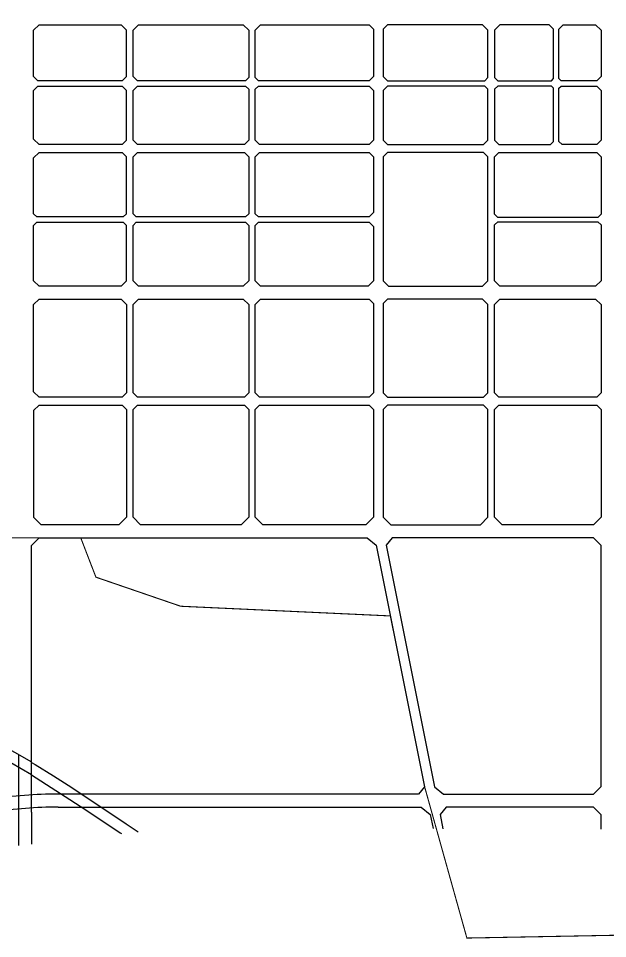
# Model space of a CAD drawing. Header units: millimetres. Extents: x 19715 to 35549, y 3563 to 14826.
# Drawn here: x 24402 to 27119, y 5469 to 9712 of the extents above; entities that cross this region are included whole.
import ezdxf

# ---------------------------------------------------------------- set-up
doc = ezdxf.new("R2010")
doc.units = ezdxf.units.MM
doc.linetypes.add('BORDER', pattern=[44.45, 12.7, -6.35, 12.7, -6.35, 0, -6.35])
doc.layers.add('0000边界', color=5, linetype='Continuous', lineweight=0)
doc.layers.add('RD-红线', color=7, linetype='Continuous')

msp = doc.modelspace()

# ---------------------------------------------------------------- linework, layer by layer
at = {"layer": '0000边界', "linetype": 'BORDER', "ltscale": 5, "const_width": 5}
msp.add_lwpolyline([(21587.2, 9725.7), (21620.2, 9694.3), (21734.5, 9643.1), (21734.5, 8162.9), (22590, 7880.1), (24215.7, 7317.2), (24497.4, 7317.2), (24689.8, 7317.2), (24759.8, 7135.6), (25150.6, 7001.5), (26117.3, 6956.9), (26275.3, 6169.5), (26470.3, 5471.5), (27485.8, 5490.6)], dxfattribs=at)
at = {"layer": 'RD-红线'}
for p, q in [((24900.9, 9657.2), (24875.9, 9682.2)), ((24900.9, 9444.2), (24900.9, 9657.2)), ((24880.9, 9424.2), (24900.9, 9444.2)), ((24900.9, 9380.2), (24880.9, 9400.2)), ((24900.9, 9150.2), (24900.9, 9380.2)), ((24880.9, 9130.2), (24900.9, 9150.2)), ((24900.9, 9074.2), (24880.9, 9094.2)), ((24900.9, 8811.7), (24900.9, 9074.2)), ((24885.9, 8796.7), (24900.9, 8811.7)), ((24900.9, 8757.7), (24885.9, 8772.7)), ((24900.9, 8502.2), (24900.9, 8757.7)), ((24875.9, 8477.2), (24900.9, 8502.2)), ((24875.9, 8417.2), (24900.9, 8392.2)), ((24900.9, 8392.2), (24900.9, 7985.2)), ((24900.9, 7985.2), (24880.9, 7965.2)), ((24497.4, 7929.2), (24472.4, 7904.2)), ((24472.4, 7904.2), (24472.4, 7412.2)), ((24497.4, 7929.2), (24880.9, 7929.2)), ((24880.9, 7929.2), (24900.9, 7909.2)), ((24900.9, 7909.2), (24900.9, 7412.2)), ((24930.9, 7909.2), (24950.9, 7929.2)), ((24930.9, 7412.2), (24930.9, 7909.2)), ((24950.9, 7929.2), (25444.4, 7929.2)), ((25444.4, 7929.2), (25464.4, 7909.2)), ((25464.4, 7909.2), (25464.4, 7412.2)), ((25494.4, 7909.2), (25514.4, 7929.2)), ((25494.4, 7412.2), (25494.4, 7909.2)), ((25514.4, 7929.2), (26019.4, 7929.2)), ((26019.4, 7929.2), (26039.4, 7909.2)), ((26039.4, 7909.2), (26039.4, 7412.2)), ((26104.4, 7929.2), (26084.4, 7909.2)), ((26084.4, 7909.2), (26084.4, 7412.2)), ((26547.4, 7929.2), (26104.4, 7929.2)), ((26567.4, 7909.2), (26547.4, 7929.2)), ((26567.4, 7412.2), (26567.4, 7909.2)), ((26597.4, 7909.2), (26617.4, 7929.2)), ((26597.4, 7412.2), (26597.4, 7909.2)), ((26617.4, 7929.2), (27068.9, 7929.2)), ((27068.9, 7929.2), (27088.9, 7909.2)), ((27088.9, 7909.2), (27088.9, 7412.2)), ((24472.4, 7412.2), (24507.4, 7377.2)), ((24900.9, 7412.2), (24865.9, 7377.2)), ((24965.9, 7377.2), (24930.9, 7412.2)), ((25464.4, 7412.2), (25429.4, 7377.2)), ((25529.4, 7377.2), (25494.4, 7412.2)), ((26004.4, 7377.2), (26039.4, 7412.2)), ((26084.4, 7412.2), (26119.4, 7377.2)), ((26567.4, 7412.2), (26532.4, 7377.2)), ((26632.4, 7377.2), (26597.4, 7412.2)), ((27053.9, 7377.2), (27088.9, 7412.2)), ((24865.9, 7377.2), (24507.4, 7377.2)), ((25429.4, 7377.2), (24965.9, 7377.2)), ((26004.4, 7377.2), (25529.4, 7377.2)), ((26119.4, 7377.2), (26532.4, 7377.2)), ((27053.9, 7377.2), (26632.4, 7377.2)), ((24402.4, 6317.5), (24402.4, 5898.1))]:
    msp.add_line(p, q, dxfattribs=at)
at = {"layer": 'RD-红线', "flags": 128}
for points in [[(24880.9, 9424.2), (24492.4, 9424.2), (24472.4, 9444.2), (24472.4, 9657.2), (24497.4, 9682.2), (24875.9, 9682.2)], [(24880.9, 9130.2), (24497.4, 9130.2), (24472.4, 9155.2), (24472.4, 9380.2), (24492.4, 9400.2), (24880.9, 9400.2)], [(24885.9, 8796.7), (24487.4, 8796.7), (24472.4, 8811.7), (24472.4, 9069.2), (24497.4, 9094.2), (24880.9, 9094.2)], [(24875.9, 8477.2), (24497.4, 8477.2), (24472.4, 8502.2), (24472.4, 8757.7), (24487.4, 8772.7), (24885.9, 8772.7)], [(24880.9, 7965.2), (24497.4, 7965.2), (24472.4, 7990.2), (24472.4, 8392.2), (24497.4, 8417.2), (24875.9, 8417.2)]]:
    msp.add_lwpolyline(points, dxfattribs=at)
for points in [[(25464.4, 9657.2), (25464.4, 9439.2), (25449.4, 9424.2), (24950.9, 9424.2), (24930.9, 9444.2), (24930.9, 9657.2), (24955.9, 9682.2), (25439.4, 9682.2)], [(25494.4, 9439.2), (25494.4, 9657.2), (25519.4, 9682.2), (26019.4, 9682.3), (26039.4, 9662.3), (26039.4, 9444.3), (26019.4, 9424.3), (25509.4, 9424.2)], [(26567.4, 9657.3), (26542.4, 9682.3), (26104.4, 9682.3), (26084.4, 9662.3), (26084.4, 9444.3), (26104.4, 9424.3), (26552.4, 9424.3), (26567.4, 9439.3)], [(26622.4, 9682.3), (26597.4, 9657.3), (26597.4, 9439.3), (26612.4, 9424.3), (26860.4, 9424.3), (26870.4, 9434.3), (26870.4, 9662.3), (26850.4, 9682.3)], [(27088.9, 9657.3), (27088.9, 9444.3), (27068.9, 9424.3), (26904.4, 9424.3), (26894.4, 9434.3), (26894.4, 9662.3), (26914.4, 9682.3), (27063.9, 9682.3)], [(24950.9, 9400.2), (25449.4, 9400.2), (25464.4, 9385.2), (25464.4, 9150.2), (25444.4, 9130.2), (24950.9, 9130.2), (24930.9, 9150.2), (24930.9, 9380.2)], [(25494.4, 9150.2), (25494.4, 9385.2), (25509.4, 9400.2), (26019.4, 9400.3), (26039.4, 9380.3), (26039.4, 9150.3), (26019.4, 9130.3), (25514.4, 9130.2)], [(26567.4, 9385.3), (26552.4, 9400.3), (26104.4, 9400.3), (26084.4, 9380.3), (26084.4, 9150.3), (26104.4, 9130.3), (26547.4, 9130.3), (26567.4, 9150.3)], [(26612.4, 9400.3), (26597.4, 9385.3), (26597.4, 9150.3), (26617.4, 9130.3), (26855.4, 9130.3), (26870.4, 9145.3), (26870.4, 9390.3), (26860.4, 9400.3)], [(26904.4, 9400.3), (27068.9, 9400.3), (27088.9, 9380.3), (27088.9, 9150.3), (27068.9, 9130.3), (26909.4, 9130.3), (26894.4, 9145.3), (26894.4, 9390.3)], [(24945.9, 8796.7), (24930.9, 8811.7), (24930.9, 9074.2), (24950.9, 9094.2), (25444.4, 9094.2), (25464.4, 9074.2), (25464.4, 8811.7), (25449.4, 8796.7)], [(25494.4, 9074.2), (25514.4, 9094.2), (26019.4, 9094.3), (26039.4, 9074.3), (26039.4, 8816.7), (26019.4, 8796.7), (25509.4, 8796.7), (25494.4, 8811.7)], [(26567.4, 8502.2), (26567.4, 9074.3), (26547.4, 9094.3), (26104.4, 9094.3), (26084.4, 9074.3), (26084.4, 8502.2), (26109.4, 8477.2), (26542.4, 8477.2)], [(26612.4, 8794.7), (26597.4, 8809.7), (26597.4, 9074.3), (26617.4, 9094.3), (27068.9, 9094.3), (27088.9, 9074.3), (27088.9, 8809.7), (27073.9, 8794.7)], [(25464.4, 8757.7), (25464.4, 8502.2), (25439.4, 8477.2), (24955.9, 8477.2), (24930.9, 8502.2), (24930.9, 8757.7), (24945.9, 8772.7), (25449.4, 8772.7)], [(25494.4, 8502.2), (25494.4, 8757.7), (25509.4, 8772.7), (26019.4, 8772.7), (26039.4, 8752.7), (26039.4, 8502.2), (26014.4, 8477.2), (25519.4, 8477.2)], [(26612.4, 8774.7), (27073.9, 8774.7), (27088.9, 8759.7), (27088.9, 8502.2), (27063.9, 8477.2), (26622.4, 8477.2), (26597.4, 8502.2), (26597.4, 8759.7)], [(25439.4, 8417.2), (25464.4, 8392.2), (25464.4, 7985.2), (25444.4, 7965.2), (24950.9, 7965.2), (24930.9, 7985.2), (24930.9, 8392.2), (24955.9, 8417.2)], [(25494.4, 8392.2), (25519.4, 8417.2), (26019.4, 8417.2), (26039.4, 8397.2), (26039.4, 7985.2), (26019.4, 7965.2), (25514.4, 7965.2), (25494.4, 7985.2)], [(26567.4, 7985.2), (26567.4, 8392.2), (26542.4, 8417.2), (26104.4, 8417.2), (26084.4, 8397.2), (26084.4, 7985.2), (26104.4, 7965.2), (26547.4, 7965.2)], [(26622.4, 8417.2), (27063.9, 8417.2), (27088.9, 8392.2), (27088.9, 7985.2), (27068.9, 7965.2), (26617.4, 7965.2), (26597.4, 7985.2), (26597.4, 8392.2)]]:
    msp.add_lwpolyline(points, close=True, dxfattribs=at)
at = {"layer": 'RD-红线'}
for points in [[(24462.4, 6101.4), (24462.4, 7282.2), (24497.4, 7317.2), (26010, 7317.2), (26051.8, 7282.8), (26275.3, 6169.5), (26247.2, 6135.2), (24585.6, 6135.2)], [(24305.2, 6372.7), (24462.4, 6283.4)], [(24462.4, 6281.7), (24479.1, 6271.9), (24564.5, 6219.3), (24649, 6165.1), (24687.8, 6139.4)], [(24462.4, 6223.6), (24367.5, 6279.8)], [(24462.4, 6223.6), (24708.8, 6065.4)], [(24462.4, 6051.9), (24462.4, 6121.5)], [(24687.8, 6139.4), (24837.9, 6039.4)], [(24585.6, 6075.2), (26259.2, 6075.2), (26301.1, 6040.9), (26314.1, 5976)], [(27088.9, 5973.4), (27088.9, 6040.2), (27053.9, 6075.2), (26375.1, 6075.2), (26347, 6040.9), (26360.1, 5975.9)], [(24462.4, 6051.9), (24462.4, 5905)], [(24708.8, 6065.4), (24871.3, 5957.1)], [(24871.3, 5957.1), (24877.4, 5953)]]:
    msp.add_lwpolyline(points, dxfattribs=at)
msp.add_lwpolyline([(27088.9, 6170.2), (27088.9, 7282.2), (27053.9, 7317.2), (26125.8, 7317.2), (26097.7, 7282.8), (26321.2, 6169.5), (26363.1, 6135.2), (27053.9, 6135.2)], close=True, dxfattribs=at)
at = {"layer": 'RD-红线', "flags": 128}
for points in [[(24585.6, 6135.2, 0.038241), (24276.5, 6111.5)], [(24585.6, 6075.2, 0.038241), (24285.6, 6052.2)], [(24837.9, 6039.5), (24899, 5998.7, -0.000001), (24899, 5998.7), (24954.2, 5961.9)], [(24837.9, 6039.5, 0.000617), (24837.9, 6039.4)]]:
    msp.add_lwpolyline(points, format="xyb", dxfattribs=at)

doc.saveas('drawing.dxf')
